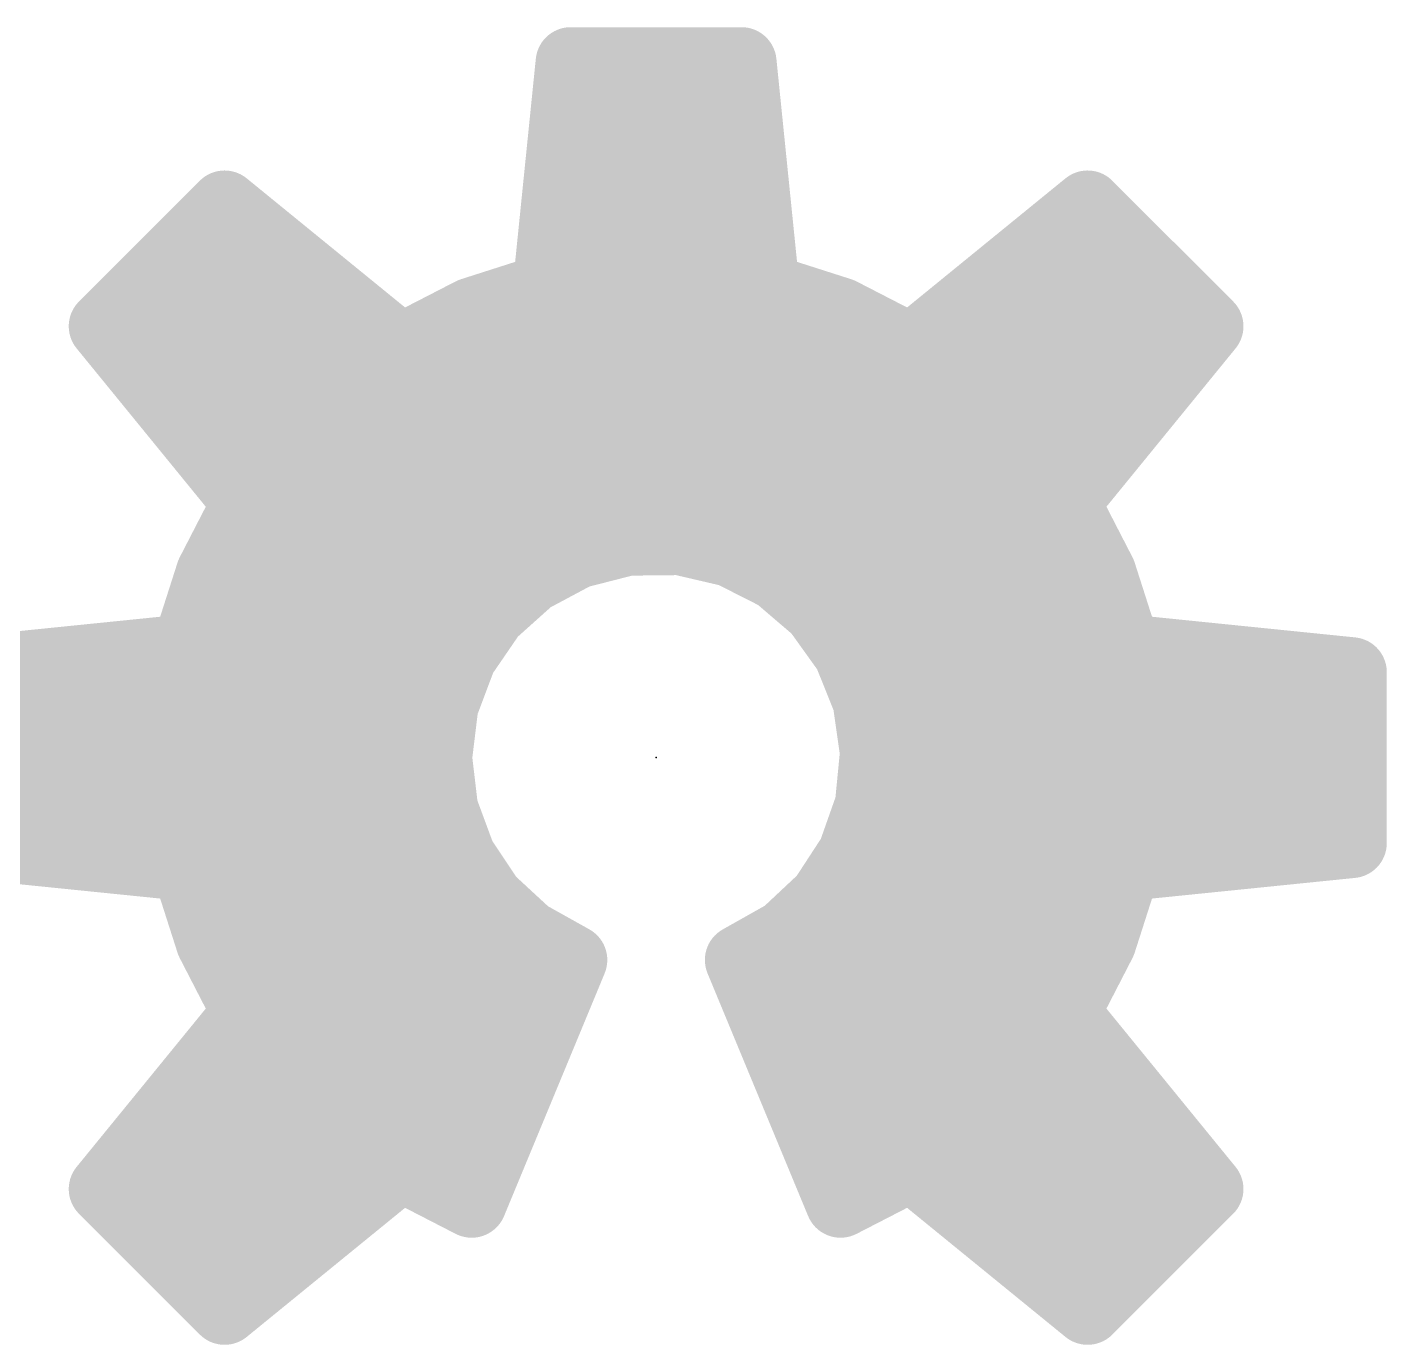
# Model space of a CAD drawing. Extents: x -29.2 to 57.4, y -20 to 37.1.
# Drawn here: x 29.515 to 32.425, y 9.487 to 12.308 of the extents above; entities that cross this region are included whole.
import ezdxf

# ---------------------------------------------------------------- set-up
doc = ezdxf.new("R2010")
doc.units = 0
doc.layers.add('21', color=41, linetype='CONTINUOUS')
doc.layers.add('23', color=53, linetype='CONTINUOUS')

msp = doc.modelspace()

# ---------------------------------------------------------------- linework, layer by layer
at = {"layer": '21', "const_width": 0.15}
for points in [[(30.6782, 12.233), (30.629, 11.7491)], [(31.0438, 12.233), (30.6782, 12.233)], [(31.093, 11.7491), (31.0438, 12.233)], [(30.6698, 12.15), (31.0522, 12.15)], [(30.6545, 12), (31.0675, 12)], [(29.9375, 11.9262), (29.679, 11.6677)], [(30.3145, 11.6188), (29.9375, 11.9262)], [(31.7845, 11.9262), (31.4075, 11.6188)], [(32.043, 11.6677), (31.7845, 11.9262)], [(29.8613, 11.85), (30.031, 11.85)], [(30.6393, 11.85), (31.0827, 11.85)], [(31.6911, 11.85), (31.8607, 11.85)], [(30.629, 11.7491), (30.4663, 11.697)], [(31.2557, 11.697), (31.093, 11.7491)], [(29.7113, 11.7), (30.2149, 11.7)], [(30.4663, 11.697), (30.3145, 11.6188)], [(30.4757, 11.7), (31.2463, 11.7)], [(31.4075, 11.6188), (31.2557, 11.697)], [(31.5071, 11.7), (32.0107, 11.7)], [(29.679, 11.6677), (29.9864, 11.2907)], [(31.7356, 11.2907), (32.043, 11.6677)], [(29.775, 11.55), (31.947, 11.55)], [(29.8973, 11.4), (31.8247, 11.4)], [(29.9864, 11.2907), (29.9082, 11.1389)], [(31.8138, 11.1389), (31.7356, 11.2907)], [(29.9654, 11.25), (31.7566, 11.25)], [(30.6911, 11.181), (30.7998, 11.2088)], [(30.7998, 11.2088), (30.912, 11.21)], [(30.912, 11.21), (31.0212, 11.1846)], [(30.5921, 11.1281), (30.6911, 11.181)], [(31.0212, 11.1846), (31.1213, 11.1338)], [(29.9082, 11.1389), (29.8561, 10.9762)], [(30.5086, 11.0532), (30.5921, 11.1281)], [(31.1213, 11.1338), (31.2065, 11.0608)], [(31.8659, 10.9762), (31.8138, 11.1389)], [(29.8957, 11.1), (30.5608, 11.1)], [(31.1608, 11.1), (31.8263, 11.1)], [(30.4452, 10.9606), (30.5086, 11.0532)], [(31.2065, 11.0608), (31.2719, 10.9696)], [(29.8561, 10.9762), (29.3722, 10.927)], [(30.4057, 10.8556), (30.4452, 10.9606)], [(31.2719, 10.9696), (31.3137, 10.8655)], [(32.3498, 10.927), (31.8659, 10.9762)], [(29.5984, 10.95), (30.4412, 10.95)], [(31.2797, 10.95), (32.1236, 10.95)], [(32.3498, 10.5614), (32.3498, 10.927)], [(30.3922, 10.7442), (30.4057, 10.8556)], [(31.3137, 10.8655), (31.3295, 10.7544)], [(29.3722, 10.8), (30.3989, 10.8)], [(31.323, 10.8), (32.3498, 10.8)], [(31.3295, 10.7544), (31.3186, 10.6427)], [(30.4051, 10.6348), (30.3922, 10.7442)], [(29.3722, 10.65), (30.4033, 10.65)], [(30.4433, 10.5314), (30.4051, 10.6348)], [(31.3186, 10.6427), (31.2813, 10.5369)], [(31.3193, 10.65), (32.3498, 10.65)], [(29.3722, 10.5614), (29.8561, 10.5122)], [(31.8659, 10.5122), (32.3498, 10.5614)], [(30.5045, 10.4397), (30.4433, 10.5314)], [(31.2813, 10.5369), (31.22, 10.4429)], [(29.8561, 10.5122), (29.9082, 10.3495)], [(29.86, 10.5), (30.4642, 10.5)], [(31.2573, 10.5), (31.862, 10.5)], [(31.8138, 10.3495), (31.8659, 10.5122)], [(30.5854, 10.3649), (30.5045, 10.4397)], [(31.22, 10.4429), (31.1382, 10.3662)], [(29.908, 10.35), (30.6121, 10.35)], [(29.9082, 10.3495), (29.9864, 10.1977)], [(30.6816, 10.3111), (30.5854, 10.3649)], [(31.1382, 10.3662), (31.0404, 10.3111)], [(31.1095, 10.35), (31.814, 10.35)], [(31.7356, 10.1977), (31.8138, 10.3495)], [(30.4663, 9.7914), (30.6816, 10.3111)], [(31.0404, 10.3111), (31.2557, 9.7914)], [(29.9864, 10.1977), (29.679, 9.8207)], [(29.9852, 10.2), (30.6356, 10.2)], [(31.0864, 10.2), (31.7368, 10.2)], [(32.043, 9.8207), (31.7356, 10.1977)], [(29.866, 10.05), (30.5734, 10.05)], [(31.1486, 10.05), (31.856, 10.05)], [(29.7437, 9.9), (30.5113, 9.9)], [(31.2107, 9.9), (31.9783, 9.9)], [(29.9375, 9.5622), (30.3145, 9.8696)], [(30.3145, 9.8696), (30.4663, 9.7914)], [(31.2557, 9.7914), (31.4075, 9.8696)], [(31.4075, 9.8696), (31.7845, 9.5622)], [(29.679, 9.8207), (29.9375, 9.5622)], [(31.7845, 9.5622), (32.043, 9.8207)], [(29.7497, 9.75), (30.1678, 9.75)], [(31.5542, 9.75), (31.9723, 9.75)], [(29.8997, 9.6), (29.9839, 9.6)], [(31.7381, 9.6), (31.8223, 9.6)]]:
    msp.add_lwpolyline(points, dxfattribs=at)
at = {"layer": '21', "const_width": 0.075}
for points in [[(30.6782, 12.2705, 1), (30.6782, 12.1955)], [(30.7155, 12.2292, 1), (30.6409, 12.2368)], [(31.0811, 12.2368, 1), (31.0065, 12.2292)], [(31.0438, 12.1955, 1), (31.0438, 12.2705)], [(30.6698, 12.1875, 1), (30.6698, 12.1125)], [(31.0522, 12.1125, 1), (31.0522, 12.1875)], [(30.6545, 12.0375, 1), (30.6545, 11.9625)], [(31.0675, 11.9625, 1), (31.0675, 12.0375)], [(29.9612, 11.9553, 1), (29.9138, 11.8971)], [(29.964, 11.8997, 1), (29.911, 11.9527)], [(31.811, 11.9527, 1), (31.758, 11.8997)], [(31.8082, 11.8971, 1), (31.7608, 11.9553)], [(29.8613, 11.8875, 1), (29.8613, 11.8125)], [(30.031, 11.8125, 1), (30.031, 11.8875)], [(30.6393, 11.8875, 1), (30.6393, 11.8125)], [(31.0827, 11.8125, 1), (31.0827, 11.8875)], [(31.6911, 11.8875, 1), (31.6911, 11.8125)], [(31.8607, 11.8125, 1), (31.8607, 11.8875)], [(30.6404, 11.7134, 1), (30.6176, 11.7848)], [(31.1044, 11.7848, 1), (31.0816, 11.7134)], [(30.5917, 11.7529, 1), (30.6663, 11.7453)], [(31.0557, 11.7453, 1), (31.1303, 11.7529)], [(29.7113, 11.7375, 1), (29.7113, 11.6625)], [(30.2149, 11.6625, 1), (30.2149, 11.7375)], [(30.4549, 11.7327, 1), (30.4778, 11.6613)], [(30.4757, 11.7375, 1), (30.4757, 11.6625)], [(30.4835, 11.6637, 1), (30.4492, 11.7304)], [(31.2728, 11.7304, 1), (31.2385, 11.6637)], [(31.2442, 11.6613, 1), (31.2671, 11.7327)], [(31.2463, 11.6625, 1), (31.2463, 11.7375)], [(31.5071, 11.7375, 1), (31.5071, 11.6625)], [(32.0107, 11.6625, 1), (32.0107, 11.7375)], [(29.7081, 11.6914, 1), (29.6499, 11.644)], [(29.6525, 11.6942, 1), (29.7055, 11.6412)], [(32.0721, 11.644, 1), (32.0139, 11.6914)], [(32.0165, 11.6412, 1), (32.0695, 11.6942)], [(30.2973, 11.6521, 1), (30.3317, 11.5855)], [(30.2908, 11.5897, 1), (30.3382, 11.6479)], [(31.3838, 11.6479, 1), (31.4312, 11.5897)], [(31.3903, 11.5855, 1), (31.4247, 11.6521)], [(29.775, 11.5875, 1), (29.775, 11.5125)], [(31.947, 11.5125, 1), (31.947, 11.5875)], [(29.8973, 11.4375, 1), (29.8973, 11.3625)], [(31.8247, 11.3625, 1), (31.8247, 11.4375)], [(30.0197, 11.2735, 1), (29.9531, 11.3079)], [(29.9573, 11.267, 1), (30.0155, 11.3144)], [(31.7689, 11.3079, 1), (31.7023, 11.2735)], [(31.7065, 11.3144, 1), (31.7647, 11.267)], [(29.9654, 11.2875, 1), (29.9654, 11.2125)], [(31.7566, 11.2125, 1), (31.7566, 11.2875)], [(30.7994, 11.2463, 1), (30.8002, 11.1713)], [(30.8091, 11.1725, 1), (30.7905, 11.2451)], [(30.9205, 11.2466, 1), (30.9035, 11.1735)], [(30.9124, 11.1725, 1), (30.9116, 11.2475)], [(30.6818, 11.2173, 1), (30.7004, 11.1446)], [(30.7088, 11.1479, 1), (30.6734, 11.214)], [(31.0382, 11.218, 1), (31.0043, 11.1511)], [(31.0127, 11.148, 1), (31.0298, 11.2211)], [(29.9439, 11.1274, 1), (29.8725, 11.1503)], [(30.6171, 11.1002, 1), (30.5671, 11.156)], [(31.1457, 11.1623, 1), (31.0969, 11.1054)], [(31.1044, 11.1004, 1), (31.1383, 11.1673)], [(31.8495, 11.1503, 1), (31.7781, 11.1274)], [(29.8957, 11.1375, 1), (29.8957, 11.0625)], [(29.8748, 11.156, 1), (29.9415, 11.1217)], [(30.5744, 11.1612, 1), (30.6098, 11.095)], [(30.5608, 11.0625, 1), (30.5608, 11.1375)], [(31.1608, 11.1375, 1), (31.1608, 11.0625)], [(31.7805, 11.1217, 1), (31.8472, 11.156)], [(31.8263, 11.0625, 1), (31.8263, 11.1375)], [(30.4835, 11.0811, 1), (30.5336, 11.0253)], [(30.5395, 11.032, 1), (30.4776, 11.0744)], [(31.237, 11.0826, 1), (31.176, 11.0389)], [(31.1821, 11.0323, 1), (31.2309, 11.0892)], [(29.8599, 10.9389, 1), (29.8523, 11.0135)], [(30.4803, 10.9474, 1), (30.4101, 10.9738)], [(31.3066, 10.9836, 1), (31.2371, 10.9556)], [(31.2414, 10.9477, 1), (31.3023, 10.9914)], [(31.8697, 11.0135, 1), (31.8621, 10.9389)], [(29.5984, 10.9875, 1), (29.5984, 10.9125)], [(29.8204, 10.9876, 1), (29.8918, 10.9648)], [(30.4142, 10.9818, 1), (30.4761, 10.9394)], [(30.4412, 10.9125, 1), (30.4412, 10.9875)], [(31.2797, 10.9875, 1), (31.2797, 10.9125)], [(31.8302, 10.9648, 1), (31.9016, 10.9876)], [(32.1236, 10.9125, 1), (32.1236, 10.9875)], [(32.3873, 10.927, 1), (32.3123, 10.927)], [(32.346, 10.8897, 1), (32.3536, 10.9643)], [(30.4429, 10.8511, 1), (30.3684, 10.8601)], [(31.3508, 10.8708, 1), (31.2765, 10.8602)], [(31.2789, 10.8515, 1), (31.3485, 10.8794)], [(30.3706, 10.8688, 1), (30.4407, 10.8424)], [(30.3989, 10.7625, 1), (30.3989, 10.8375)], [(31.323, 10.8375, 1), (31.323, 10.7625)], [(32.3498, 10.7625, 1), (32.3498, 10.8375)], [(31.3669, 10.7507, 1), (31.2922, 10.758)], [(30.4294, 10.7486, 1), (30.355, 10.7398)], [(31.2924, 10.7491, 1), (31.3667, 10.7597)], [(30.355, 10.7487, 1), (30.4294, 10.7397)], [(30.4403, 10.6477, 1), (30.37, 10.6218)], [(30.4033, 10.6125, 1), (30.4033, 10.6875)], [(31.3193, 10.6875, 1), (31.3193, 10.6125)], [(31.3539, 10.6303, 1), (31.2832, 10.6552)], [(32.3498, 10.6125, 1), (32.3498, 10.6875)], [(31.2812, 10.6464, 1), (31.3559, 10.639)], [(30.3679, 10.6304, 1), (30.4424, 10.6392)], [(32.3536, 10.5241, 1), (32.346, 10.5987)], [(30.4745, 10.5522, 1), (30.4121, 10.5105)], [(31.3128, 10.5164, 1), (31.2499, 10.5573)], [(32.3123, 10.5614, 1), (32.3873, 10.5614)], [(29.8918, 10.5236, 1), (29.8204, 10.5008)], [(29.86, 10.5375, 1), (29.86, 10.4625)], [(29.8523, 10.4749, 1), (29.8599, 10.5495)], [(30.4081, 10.5184, 1), (30.4785, 10.5443)], [(30.4642, 10.4625, 1), (30.4642, 10.5375)], [(31.2573, 10.5375, 1), (31.2573, 10.4625)], [(31.246, 10.5493, 1), (31.3167, 10.5244)], [(31.8621, 10.5495, 1), (31.8697, 10.4749)], [(31.9016, 10.5008, 1), (31.8302, 10.5236)], [(31.862, 10.4625, 1), (31.862, 10.5375)], [(30.53, 10.4673, 1), (30.4791, 10.4122)], [(31.2457, 10.4155, 1), (31.1944, 10.4702)], [(30.4733, 10.4189, 1), (30.5357, 10.4606)], [(31.1886, 10.4634, 1), (31.2515, 10.4224)], [(29.908, 10.3875, 1), (29.908, 10.3125)], [(29.9415, 10.3667, 1), (29.8748, 10.3324)], [(30.6038, 10.3977, 1), (30.5671, 10.3322)], [(30.56, 10.3374, 1), (30.6109, 10.3925)], [(30.6121, 10.3125, 1), (30.6121, 10.3875)], [(31.1095, 10.3875, 1), (31.1095, 10.3125)], [(31.1125, 10.3935, 1), (31.1638, 10.3388)], [(31.1566, 10.3335, 1), (31.1198, 10.3988)], [(31.8472, 10.3324, 1), (31.7805, 10.3667)], [(31.814, 10.3125, 1), (31.814, 10.3875)], [(29.8725, 10.3381, 1), (29.9439, 10.361)], [(31.7781, 10.361, 1), (31.8495, 10.3381)], [(30.7162, 10.2967, 1), (30.647, 10.3255)], [(30.6633, 10.2784, 1), (30.6999, 10.3438)], [(31.075, 10.3255, 1), (31.0058, 10.2967)], [(31.022, 10.3438, 1), (31.0588, 10.2784)], [(29.9852, 10.2375, 1), (29.9852, 10.1625)], [(30.0155, 10.174, 1), (29.9573, 10.2214)], [(30.6356, 10.1625, 1), (30.6356, 10.2375)], [(31.0864, 10.2375, 1), (31.0864, 10.1625)], [(31.7647, 10.2214, 1), (31.7065, 10.174)], [(31.7368, 10.1625, 1), (31.7368, 10.2375)], [(29.9531, 10.1805, 1), (30.0197, 10.2149)], [(31.7023, 10.2149, 1), (31.7689, 10.1805)], [(29.866, 10.0875, 1), (29.866, 10.0125)], [(30.5734, 10.0125, 1), (30.5734, 10.0875)], [(31.1486, 10.0875, 1), (31.1486, 10.0125)], [(31.856, 10.0125, 1), (31.856, 10.0875)], [(29.7437, 9.9375, 1), (29.7437, 9.8625)], [(30.5113, 9.8625, 1), (30.5113, 9.9375)], [(31.2107, 9.9375, 1), (31.2107, 9.8625)], [(31.9783, 9.8625, 1), (31.9783, 9.9375)], [(30.3317, 9.9029, 1), (30.2973, 9.8363)], [(30.3382, 9.8405, 1), (30.2908, 9.8987)], [(31.4312, 9.8987, 1), (31.3838, 9.8405)], [(31.4247, 9.8363, 1), (31.3903, 9.9029)], [(29.7055, 9.8472, 1), (29.6525, 9.7942)], [(32.0695, 9.7942, 1), (32.0165, 9.8472)], [(29.6499, 9.8444, 1), (29.7081, 9.797)], [(32.0139, 9.797, 1), (32.0721, 9.8444)], [(30.4317, 9.8058, 1), (30.5009, 9.777)], [(30.4491, 9.7581, 1), (30.4835, 9.8247)], [(31.2385, 9.8247, 1), (31.2729, 9.7581)], [(31.2211, 9.777, 1), (31.2903, 9.8058)], [(29.7497, 9.7875, 1), (29.7497, 9.7125)], [(30.1678, 9.7125, 1), (30.1678, 9.7875)], [(31.5542, 9.7875, 1), (31.5542, 9.7125)], [(31.9723, 9.7125, 1), (31.9723, 9.7875)], [(29.8997, 9.6375, 1), (29.8997, 9.5625)], [(29.9839, 9.5625, 1), (29.9839, 9.6375)], [(31.7381, 9.6375, 1), (31.7381, 9.5625)], [(31.8223, 9.5625, 1), (31.8223, 9.6375)], [(29.9138, 9.5913, 1), (29.9612, 9.5331)], [(29.911, 9.5357, 1), (29.964, 9.5887)], [(31.758, 9.5887, 1), (31.811, 9.5357)], [(31.7608, 9.5331, 1), (31.8082, 9.5913)]]:
    msp.add_lwpolyline(points, format="xyb", dxfattribs=at)
at = {"layer": '23'}
msp.add_point((30.861, 10.7442), dxfattribs=at)

doc.saveas('drawing.dxf')
